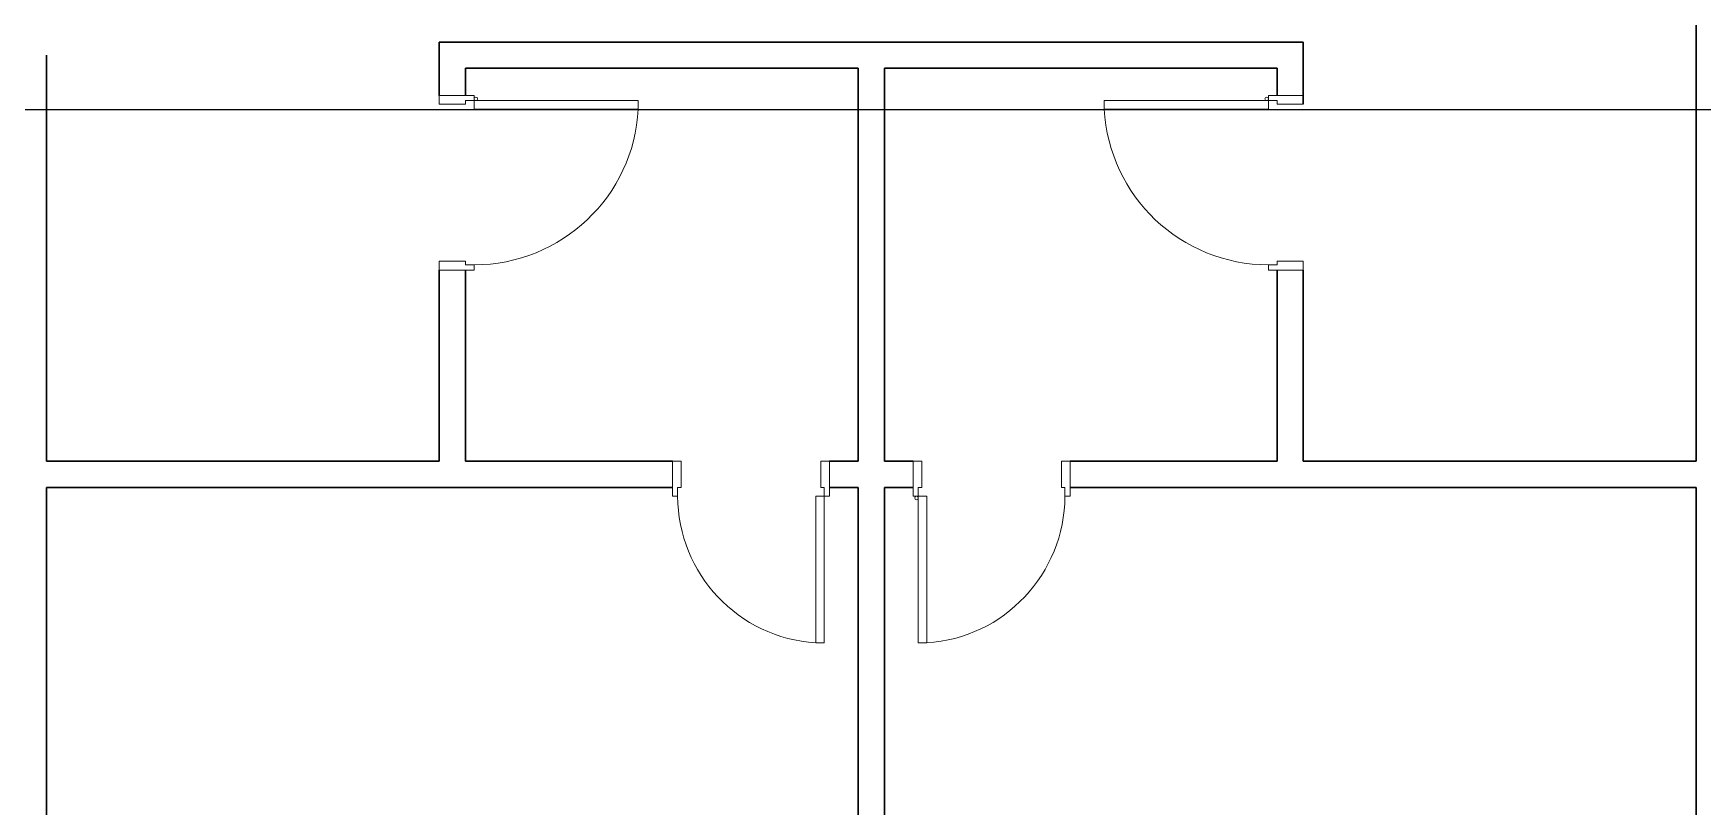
# Model space of a CAD drawing. Extents: x -3700 to 3801, y 313 to 399.
# Drawn here: x 75 to 84.56, y 373.1 to 377.52 of the extents above; entities that cross this region are included whole.
import ezdxf

# ---------------------------------------------------------------- set-up
doc = ezdxf.new("R2010")
doc.units = 0
doc.header["$LTSCALE"] = 0.15
doc.layers.add('0 sockets', color=252, linetype='Continuous')
doc.layers.add('bound', color=252, linetype='Continuous')
doc.layers.add('DOOR', color=252, linetype='Continuous', lineweight=20)
doc.layers.add('wall', color=252, linetype='Continuous', lineweight=30)

# ---------------------------------------------------------------- blocks, each defined once
blk = doc.blocks.new('D100')
at = {"layer": 'DOOR'}
for points in [[(0.03, 0.2), (0.03, 1.14), (0.0785, 1.14), (0.0785, 0.2)], [(0.03, 0.2), (0, 0.2), (0, 0), (0.05, 0), (0.05, 0.15), (0.03, 0.15)], [(0.97, 0.2), (1, 0.2), (1, 0), (0.95, 0), (0.95, 0.15), (0.97, 0.15)]]:
    blk.add_lwpolyline(points, close=True, dxfattribs=at)
blk.add_circle((0.02, 0.21), 0.01, dxfattribs=at)
blk.add_arc((0.0286, 0.2), 0.9414, 0.00288, 86.9663, dxfattribs=at)
blk = doc.blocks.new('ARCH')
at = {"layer": 'bound', "color": 2}
blk.add_lwpolyline([(91.9019, 377.3479), (94.4258, 377.3479), (94.4258, 312.7217), (-14.9939, 312.7217), (-14.9939, 377.0896), (94.6391, 377.0896)], dxfattribs=at)
at = {"layer": 'DOOR'}
for points in [[(78.6908, 374.875), (78.6608, 374.875), (78.6608, 375.075), (78.7108, 375.075), (78.7108, 374.925), (78.6908, 374.925)], [(79.5308, 374.875), (79.5608, 374.875), (79.5608, 375.075), (79.5108, 375.075), (79.5108, 374.925), (79.5308, 374.925)], [(80.0692, 374.875), (80.0392, 374.875), (80.0392, 375.075), (80.0892, 375.075), (80.0892, 374.925), (80.0692, 374.925)], [(80.9092, 374.875), (80.9392, 374.875), (80.9392, 375.075), (80.8892, 375.075), (80.8892, 374.925), (80.9092, 374.925)], [(79.5308, 374.875), (79.5308, 374.035), (79.4825, 374.035), (79.4825, 374.875)], [(80.0692, 374.875), (80.0692, 374.035), (80.1175, 374.035), (80.1175, 374.875)]]:
    blk.add_lwpolyline(points, close=True, dxfattribs=at)
blk.add_circle((80.0592, 374.865), 0.01, dxfattribs=at)
for centre, start, end in [((79.5357, 374.8783), 180.22177, 266.38894), ((80.0643, 374.8783), 273.61106, 359.77823)]:
    blk.add_arc(centre, 0.8449, start, end, dxfattribs=at)
at = {"layer": 'wall'}
for p, q in [((84.525, 375.075), (84.525, 379.125)), ((82.275, 377.475), (77.325, 377.475)), ((77.325, 377.475), (77.325, 377.17)), ((82.275, 377.475), (82.275, 377.12)), ((75.075, 375.075), (75.075, 377.4)), ((79.725, 377.325), (77.475, 377.325)), ((77.475, 377.325), (77.475, 377.17)), ((79.725, 377.325), (79.725, 375.075)), ((79.875, 377.325), (79.875, 375.075)), ((82.125, 377.325), (79.875, 377.325)), ((82.125, 377.325), (82.125, 377.17)), ((84.525, 377.25), (84.525, 375.075)), ((77.325, 376.17), (77.325, 375.075)), ((77.475, 376.17), (77.475, 375.075)), ((82.125, 376.17), (82.125, 375.075)), ((82.275, 376.17), (82.275, 375.075)), ((75.075, 375.075), (77.325, 375.075)), ((77.475, 375.075), (78.6608, 375.075)), ((79.5608, 375.075), (79.725, 375.075)), ((79.875, 375.075), (80.0392, 375.075)), ((80.9392, 375.075), (82.125, 375.075)), ((82.275, 375.075), (84.525, 375.075)), ((75.075, 374.925), (78.6608, 374.925)), ((75.075, 367.875), (75.075, 374.925)), ((79.5608, 374.925), (79.725, 374.925)), ((79.725, 372.675), (79.725, 374.925)), ((79.875, 372.675), (79.875, 374.925)), ((79.875, 374.925), (80.0392, 374.925)), ((80.9392, 374.925), (84.525, 374.925)), ((84.525, 374.925), (84.525, 367.875)), ((84.525, 367.725), (84.525, 374.925))]:
    blk.add_line(p, q, dxfattribs=at)
at = {"layer": 'wall', "rotation": 270}
blk.add_blockref('D100', (77.325, 377.17), dxfattribs=at)
at = {"layer": 'wall', "xscale": -1, "rotation": 90}
blk.add_blockref('D100', (82.275, 377.17), dxfattribs=at)

msp = doc.modelspace()

# ---------------------------------------------------------------- block references
at = {"layer": '0 sockets', "color": 3}
msp.add_blockref('ARCH', (0, 0), dxfattribs=at)

doc.saveas('drawing.dxf')
